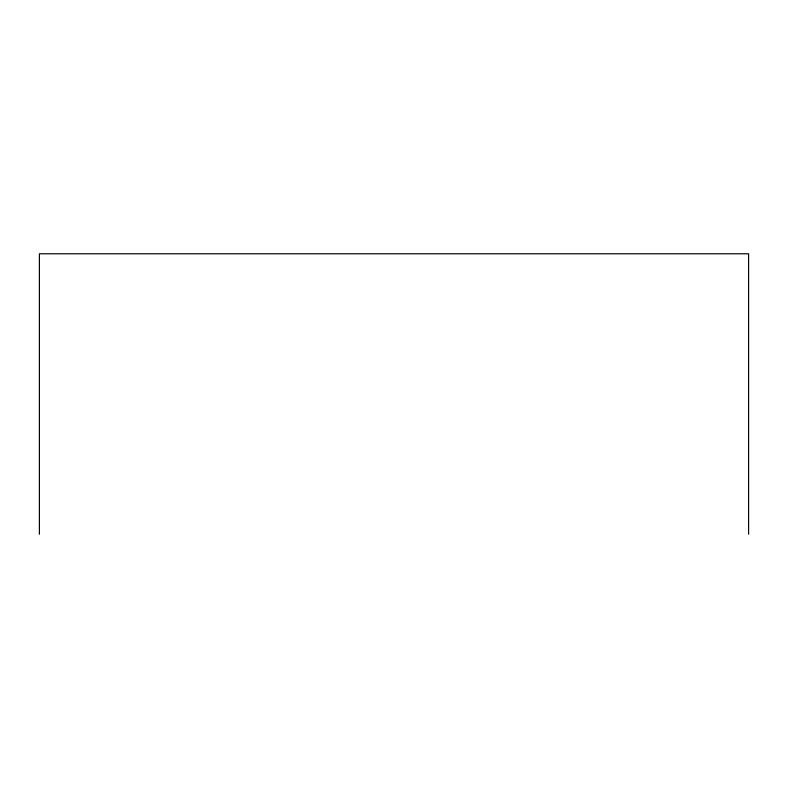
<?xml version="1.0" encoding="UTF-8"?>
<svg xmlns="http://www.w3.org/2000/svg" width="788" height="788" viewBox="0 0 788 788"><rect width="100%" height="100%" fill="white"/><g stroke="black" fill="none" stroke-linecap="round" stroke-linejoin="round"><path stroke-width="1.18" d="M748.6 534.215L748.6 253.785L39.4 253.785L39.4 534.215"/></g></svg>
